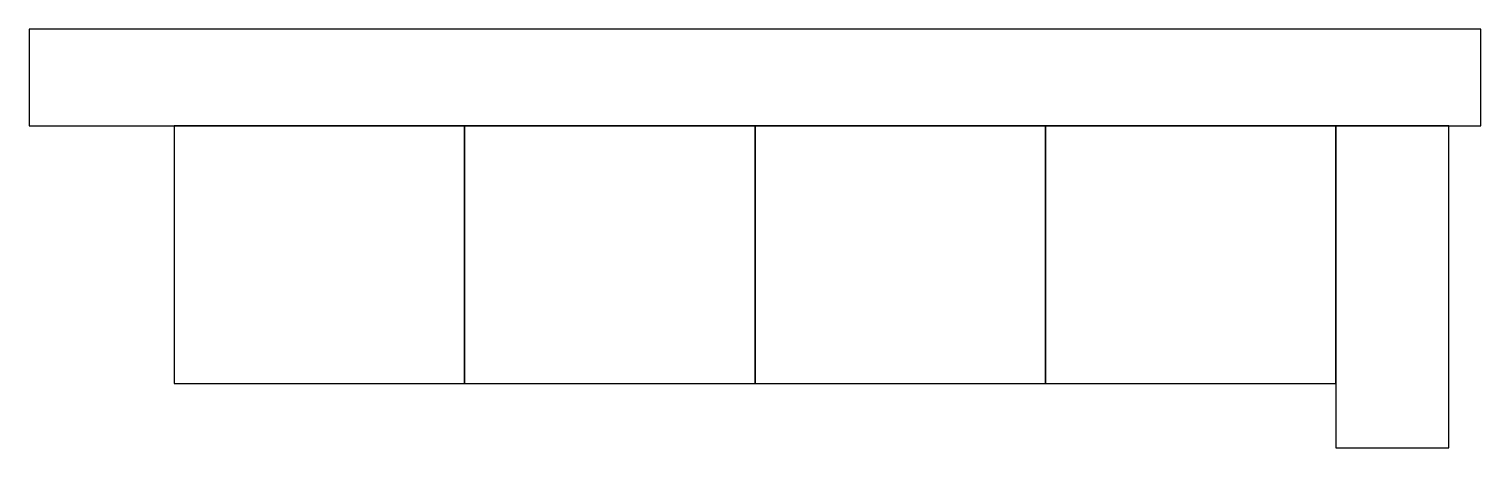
# Model space of a CAD drawing. Header units: millimetres. Extents: x 2739 to 47739, y 4924 to 17924.
import ezdxf

# ---------------------------------------------------------------- set-up
doc = ezdxf.new("R2010")
doc.units = ezdxf.units.MM
for name, color, linetype in [('12000', 3, 'Continuous'), ('4000', 1, 'Continuous'), ('8000', 2, 'Continuous')]:
    doc.layers.add(name, color=color, linetype=linetype)

msp = doc.modelspace()

# ---------------------------------------------------------------- linework, layer by layer
at = {"color": 2}
msp.add_lwpolyline([(2739, 14924), (47739, 14924), (47739, 17924), (2739, 17924), (2739, 14924)], close=True, dxfattribs=at)
at = {"color": 4}
msp.add_lwpolyline([(7239, 14924), (7239, 6924), (16239, 6924), (16239, 14924), (7239, 14924)], close=True, dxfattribs=at)
at = {"color": 1}
for points in [[(16239, 14924), (16239, 6924), (25239, 6924), (25239, 14924), (16239, 14924)], [(25239, 14924), (25239, 6924), (34239, 6924), (34239, 14924), (25239, 14924)], [(34239, 14924), (34239, 6924), (43239, 6924), (43239, 14924), (34239, 14924)]]:
    msp.add_lwpolyline(points, close=True, dxfattribs=at)
at = {"color": 3}
msp.add_lwpolyline([(43239, 14924), (43239, 4924), (46739, 4924), (46739, 14924), (43239, 14924)], close=True, dxfattribs=at)
at = {"layer": '12000', "color": 2, "elevation": 9000}
msp.add_lwpolyline([(2739, 14924), (47739, 14924), (47739, 17924), (2739, 17924), (2739, 14924)], close=True, dxfattribs=at)
at = {"layer": '12000', "color": 1, "elevation": 9000}
for points in [[(25239, 14924), (25239, 6924), (34239, 6924), (34239, 14924), (25239, 14924)], [(34239, 14924), (34239, 6924), (43239, 6924), (43239, 14924), (34239, 14924)]]:
    msp.add_lwpolyline(points, close=True, dxfattribs=at)
at = {"layer": '12000', "color": 3, "elevation": 9000}
msp.add_lwpolyline([(43239, 14924), (43239, 4924), (46739, 4924), (46739, 14924), (43239, 14924)], close=True, dxfattribs=at)
at = {"layer": '4000', "color": 2, "elevation": 3000}
msp.add_lwpolyline([(2739, 14924), (47739, 14924), (47739, 17924), (2739, 17924), (2739, 14924)], close=True, dxfattribs=at)
at = {"layer": '4000', "color": 4, "elevation": 3000}
msp.add_lwpolyline([(7239, 14924), (7239, 6924), (16239, 6924), (16239, 14924), (7239, 14924)], close=True, dxfattribs=at)
at = {"layer": '4000', "color": 1, "elevation": 3000}
for points in [[(16239, 14924), (16239, 6924), (25239, 6924), (25239, 14924), (16239, 14924)], [(25239, 14924), (25239, 6924), (34239, 6924), (34239, 14924), (25239, 14924)], [(34239, 14924), (34239, 6924), (43239, 6924), (43239, 14924), (34239, 14924)]]:
    msp.add_lwpolyline(points, close=True, dxfattribs=at)
at = {"layer": '4000', "color": 3, "elevation": 3000}
msp.add_lwpolyline([(43239, 14924), (43239, 4924), (46739, 4924), (46739, 14924), (43239, 14924)], close=True, dxfattribs=at)
at = {"layer": '8000', "color": 2, "elevation": 6000}
msp.add_lwpolyline([(2739, 14924), (47739, 14924), (47739, 17924), (2739, 17924), (2739, 14924)], close=True, dxfattribs=at)
at = {"layer": '8000', "color": 1, "elevation": 6000}
for points in [[(7239, 14924), (7239, 6924), (16239, 6924), (16239, 14924), (7239, 14924)], [(16239, 14924), (16239, 6924), (25239, 6924), (25239, 14924), (16239, 14924)], [(25239, 14924), (25239, 6924), (34239, 6924), (34239, 14924), (25239, 14924)], [(34239, 14924), (34239, 6924), (43239, 6924), (43239, 14924), (34239, 14924)]]:
    msp.add_lwpolyline(points, close=True, dxfattribs=at)
at = {"layer": '8000', "color": 3, "elevation": 6000}
msp.add_lwpolyline([(43239, 14924), (43239, 4924), (46739, 4924), (46739, 14924), (43239, 14924)], close=True, dxfattribs=at)

doc.saveas('drawing.dxf')
